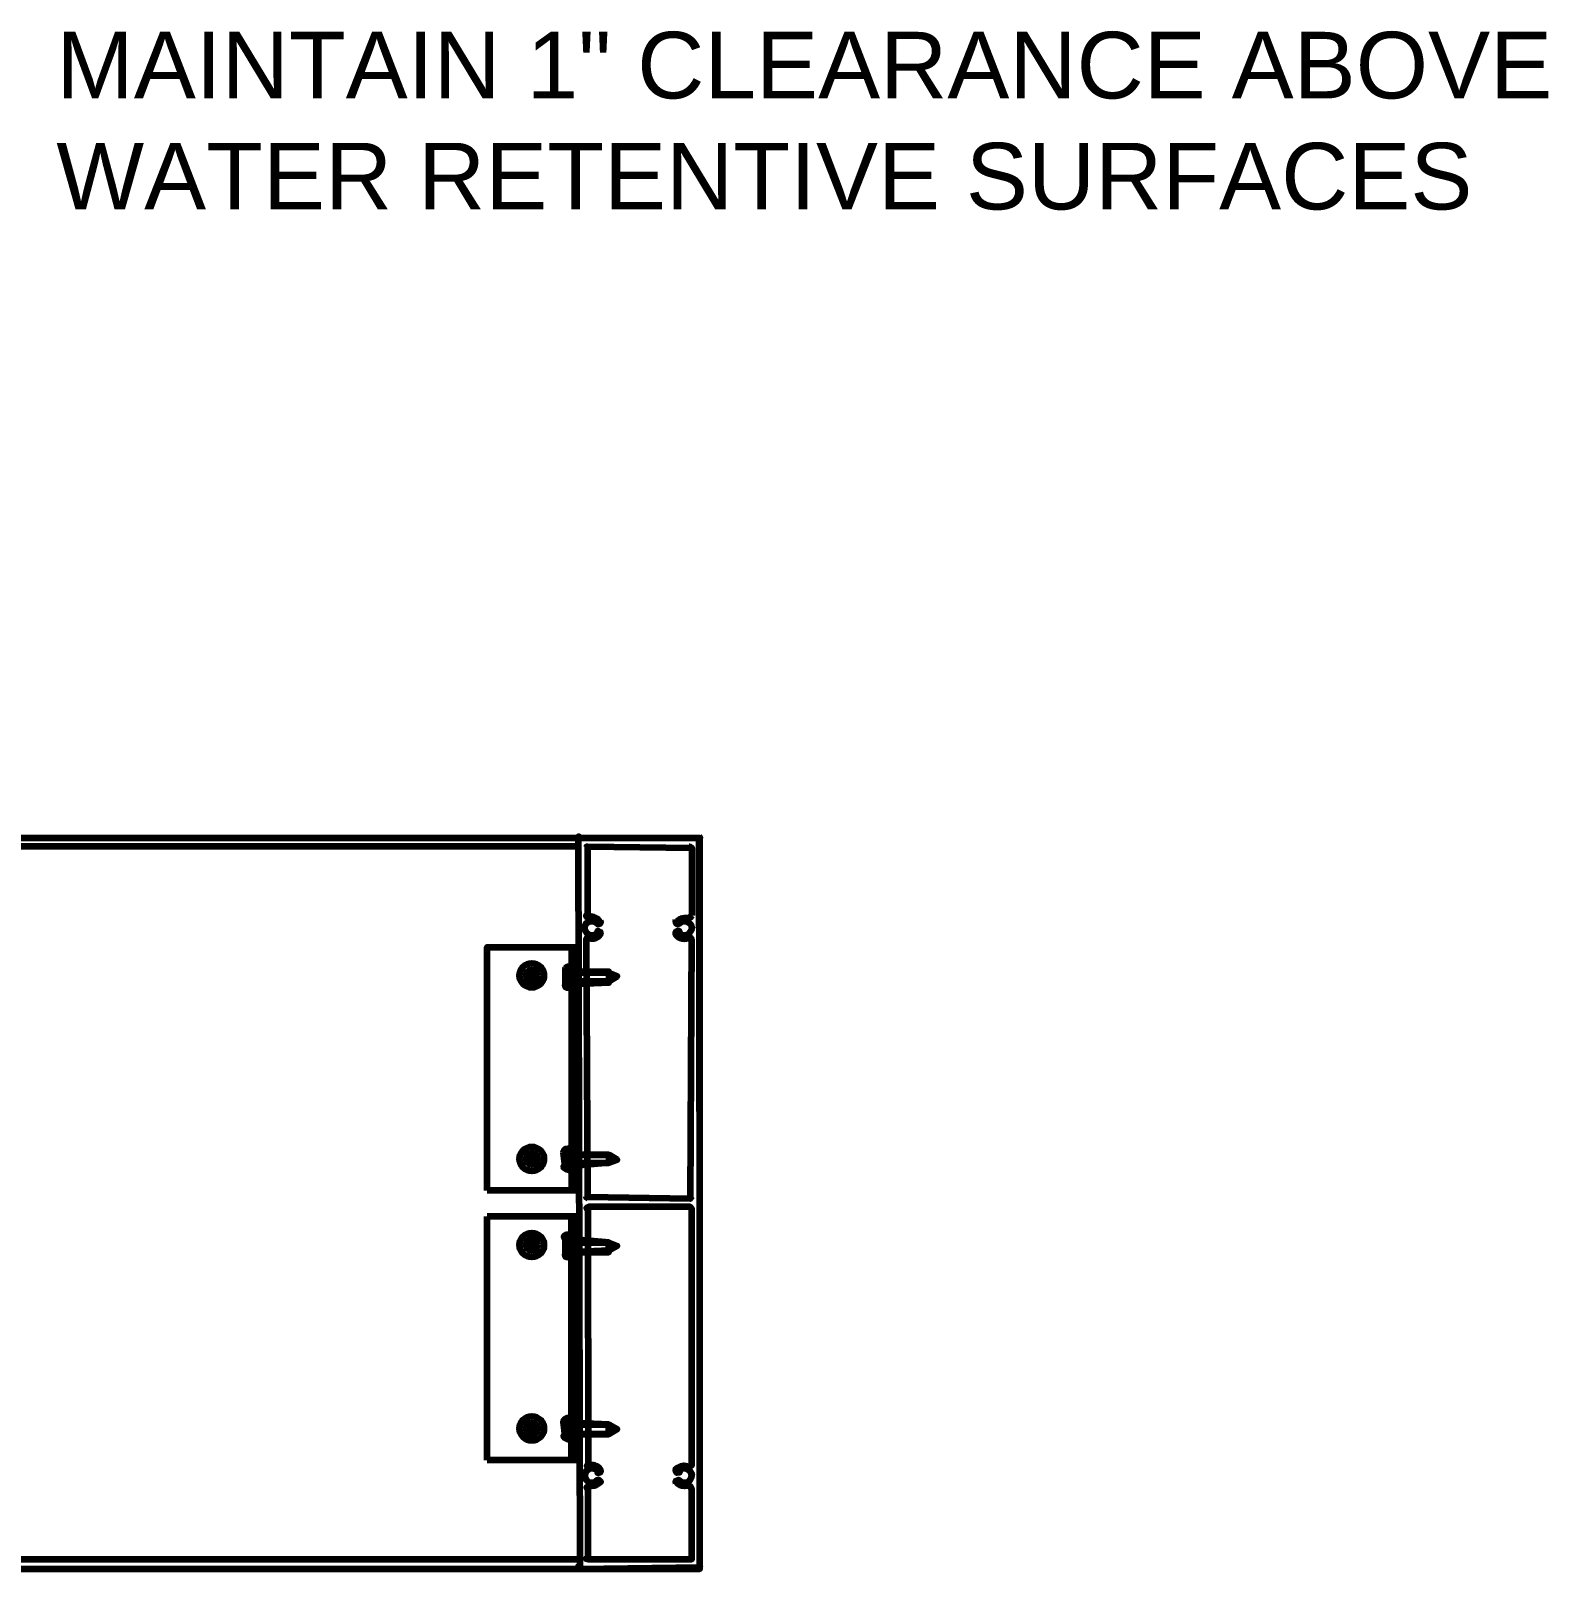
# Model space of a CAD drawing. Extents: x 261 to 424, y 0 to 368.
# Drawn here: x 364.48 to 389.4, y 179.11 to 204.42 of the extents above; entities that cross this region are included whole.
import ezdxf

# ---------------------------------------------------------------- set-up
doc = ezdxf.new("R2010")
doc.units = 0
doc.header["$MEASUREMENT"] = 0
doc.layers.add('Dt-Line 2', color=6, linetype='Continuous', lineweight=9)
doc.layers.add('Dt-Text', color=121, linetype='Continuous', lineweight=20)
doc.styles.get("Standard").update_dxf_attribs({"font": 'Arial.ttf'})

msp = doc.modelspace()

# ---------------------------------------------------------------- hatches: boundary and pattern name
at = {"layer": 'Dt-Line 2', "linetype": 'Continuous', "lineweight": 158}
for points in [[(373.46332, 189.00233), (373.35666, 189.00233), (373.35666, 188.97567), (373.46332, 188.97567)], [(373.46332, 184.57567), (373.35666, 184.57567), (373.35666, 184.549), (373.46332, 184.549)]]:
    msp.add_hatch(color=256, dxfattribs=at).paths.add_polyline_path(points, flags=0)
at = {"layer": 'Dt-Line 2', "linetype": 'Continuous', "lineweight": 0}
for points in [[(373.46332, 188.97567), (373.35666, 188.97567), (373.35666, 188.949), (373.46332, 188.949)], [(373.46332, 188.949), (373.35666, 188.949), (373.35666, 188.81568), (373.46332, 188.81568)], [(373.46332, 188.81568), (373.35666, 188.81568), (373.35666, 188.789), (373.46332, 188.789)], [(373.46332, 188.789), (373.35666, 188.789), (373.35666, 188.76233), (373.46332, 188.76233)], [(373.46332, 185.96233), (373.35666, 185.96233), (373.35666, 185.829), (373.46332, 185.829)], [(373.46332, 185.829), (373.35666, 185.829), (373.35666, 185.80233), (373.46332, 185.80233)], [(373.46332, 185.80233), (373.35666, 185.80233), (373.35666, 185.77567), (373.46332, 185.77567)], [(373.46332, 184.549), (373.35666, 184.549), (373.35666, 184.52233), (373.46332, 184.52233)], [(373.46332, 184.52233), (373.35666, 184.52233), (373.35666, 184.389), (373.46332, 184.389)], [(373.46332, 184.389), (373.35666, 184.389), (373.35666, 184.36233), (373.46332, 184.36233)], [(373.46332, 184.36233), (373.35666, 184.36233), (373.35666, 184.33567), (373.46332, 184.33567)], [(373.46332, 181.37567), (373.35666, 181.37567), (373.35666, 181.349), (373.46332, 181.349)]]:
    msp.add_hatch(color=256, dxfattribs=at).paths.add_polyline_path(points, flags=0)
at = {"layer": 'Dt-Line 2', "linetype": 'Continuous', "lineweight": 158}
h = msp.add_hatch(color=256, dxfattribs=at)
h.paths.add_polyline_path([(373.46332, 185.989), (373.35666, 185.989), (373.46332, 185.96233)], flags=0)
h.paths.add_polyline_path([(373.35666, 185.989), (373.46332, 185.96233), (373.35666, 185.96233)], flags=0)
h.paths.add_polyline_path([(373.46332, 185.96233), (373.35666, 185.96233)], flags=0)
h.paths.add_polyline_path([(373.35666, 185.96233), (373.46332, 185.96233)], flags=0)
h = msp.add_hatch(color=256, dxfattribs=at)
h.paths.add_polyline_path([(373.46332, 181.56233), (373.35666, 181.56233), (373.46332, 181.53567)], flags=0)
h.paths.add_polyline_path([(373.35666, 181.56233), (373.46332, 181.53567), (373.35666, 181.53567)], flags=0)
h.paths.add_polyline_path([(373.46332, 181.53567), (373.35666, 181.53567)], flags=0)
h.paths.add_polyline_path([(373.35666, 181.53567), (373.46332, 181.53567)], flags=0)
at = {"layer": 'Dt-Line 2', "linetype": 'Continuous', "lineweight": 0}
h = msp.add_hatch(color=256, dxfattribs=at)
h.paths.add_polyline_path([(373.46332, 181.53567), (373.35666, 181.53567), (373.46332, 181.37567)], flags=0)
h.paths.add_polyline_path([(373.35666, 181.53567), (373.46332, 181.37567), (373.35666, 181.37567)], flags=0)
h.paths.add_polyline_path([(373.46332, 181.37567), (373.35666, 181.37567)], flags=0)
h.paths.add_polyline_path([(373.35666, 181.37567), (373.46332, 181.37567)], flags=0)

# ---------------------------------------------------------------- linework, layer by layer
at = {"layer": 'Dt-Line 2', "linetype": 'Continuous', "lineweight": 158}
for p, q in [((373.46332, 191.029), (353.46332, 191.029)), ((373.35666, 189.37567), (373.35666, 185.37567)), ((373.35666, 185.989), (373.46332, 185.989)), ((373.46332, 184.949), (371.96999, 184.949)), ((371.96999, 180.949), (371.96999, 184.949)), ((373.35666, 180.949), (373.35666, 184.949)), ((373.46332, 180.949), (373.46332, 184.949)), ((373.46332, 180.949), (371.96999, 180.949)), ((375.13049, 180.74632), (375.1328, 180.74865)), ((353.46332, 179.32233), (373.46332, 179.32233))]:
    msp.add_line(p, q, dxfattribs=at)
for points in [[(351.40999, 179.109), (351.40999, 181.189), (351.46332, 181.189), (351.46332, 179.16233), (375.46332, 179.16233), (375.46332, 191.16233), (351.46332, 191.16233), (351.46332, 179.16233)], [(373.64853, 189.85746), (373.6073, 189.86849), (373.6073, 189.86849)], [(373.77329, 189.59598), (373.73746, 189.57212), (373.70324, 189.56307), (373.66759, 189.56444), (373.70324, 189.56307), (373.73746, 189.57212), (373.77329, 189.59598), (373.78882, 189.64156), (373.83303, 189.61899), (373.81778, 189.56522), (373.78789, 189.53928), (373.75358, 189.52108), (373.71629, 189.511), (373.67747, 189.50945), (373.64823, 189.5141)], [(373.82612, 189.81602), (373.82998, 189.76686), (373.78288, 189.75144), (373.76949, 189.75965)], [(375.12153, 189.7634), (375.14977, 189.78613), (375.12153, 189.7634), (375.08416, 189.75387), (375.0647, 189.79945), (375.07172, 189.81351)], [(375.2781, 189.53387), (375.25175, 189.5141), (375.21274, 189.50902), (375.17417, 189.51274), (375.13749, 189.52488), (375.10415, 189.54506), (375.07172, 189.57782), (375.06998, 189.62447), (375.1171, 189.63989), (375.12804, 189.63379)], [(372.66332, 188.93567), (372.70999, 188.95078), (372.76998, 188.92233), (372.76392, 188.89782)], [(373.46332, 189.00233), (373.35666, 188.97567), (373.96999, 188.97567), (373.96999, 188.789), (373.35666, 188.76233), (373.46332, 188.76233)], [(373.35666, 188.81568), (373.96999, 188.81568), (374.10331, 188.89567), (373.96999, 188.949), (373.35666, 188.949)], [(373.28999, 185.72233), (373.35666, 185.69567), (373.35666, 186.069), (373.30332, 186.069)], [(372.65666, 185.88055), (372.66332, 185.92233), (372.74999, 185.91078), (372.79666, 185.88233), (372.76998, 185.85567), (372.74332, 185.829), (372.68999, 185.829), (372.65666, 185.88055), (372.66332, 185.92233), (372.7293, 185.96232), (372.74999, 185.91078), (372.74331, 185.84162), (372.70937, 185.85422), (372.67735, 185.82901), (372.70873, 185.85453), (372.73341, 185.82944), (372.74999, 185.91078), (372.74999, 185.91078)], [(372.66332, 185.949), (372.70999, 185.93745), (372.70999, 185.93745), (372.70999, 185.93745), (372.70999, 185.93745)], [(373.35666, 185.829), (373.96999, 185.829), (374.10331, 185.88233), (373.96999, 185.96233), (373.35666, 185.96233), (373.96999, 185.96233), (373.96999, 185.829), (373.35666, 185.77567), (373.46332, 185.77567)], [(373.59665, 185.069), (373.62705, 185.10784), (373.62705, 185.10784)], [(373.63666, 185.24233), (373.59869, 185.26969), (373.59869, 185.26969)], [(375.28999, 185.109), (375.32795, 185.08164), (375.32795, 185.08164)], [(375.32999, 185.28233), (375.2996, 185.2435), (375.2996, 185.2435)], [(373.24999, 184.57567), (373.23077, 184.61964), (373.28452, 184.65545), (373.30332, 184.629), (373.35666, 184.629), (373.35666, 184.28233), (373.28999, 184.28233), (373.25935, 184.28977), (373.24999, 184.33567), (373.26892, 184.28573), (373.30332, 184.28233), (373.28452, 184.65545), (373.23077, 184.61964), (373.24999, 184.57567), (373.24999, 184.33567)], [(373.35666, 184.52233), (373.96999, 184.52233), (374.10331, 184.469), (373.96999, 184.389), (373.35666, 184.36233), (373.96999, 184.36233), (373.96999, 184.52233), (373.35666, 184.57567), (373.46332, 184.57567)], [(372.66332, 184.509), (372.66332, 184.469), (372.66332, 184.509), (372.66332, 184.469), (372.66243, 184.4338), (372.68999, 184.41567), (372.74332, 184.389), (372.68999, 184.41569), (372.66036, 184.43738), (372.66332, 184.469), (372.66332, 184.509), (372.70937, 184.52378), (372.76998, 184.49567), (372.66332, 184.509), (372.71666, 184.49567), (372.69728, 184.52378), (372.76998, 184.49567), (372.76998, 184.44233), (372.76998, 184.49567), (372.76331, 184.49388)], [(372.66332, 181.52233), (372.65991, 181.48676), (372.66078, 181.45016), (372.65991, 181.48676), (372.66332, 181.52233), (372.70937, 181.51044), (372.74117, 181.52959), (372.74334, 181.49495), (372.76392, 181.45782), (372.74243, 181.41087), (372.66674, 181.40676), (372.76998, 181.40233), (372.79666, 181.45567), (372.76998, 181.48235), (372.74332, 181.509), (372.66332, 181.52233), (372.65991, 181.48676), (372.66674, 181.40676), (372.68332, 181.40412)], [(372.74332, 181.41567), (372.74674, 181.45124), (372.74587, 181.48784), (372.7434, 181.49425)], [(373.28999, 181.29567), (373.35666, 181.269), (373.35666, 181.64233), (373.30332, 181.64233)], [(373.46332, 181.349), (373.35666, 181.37567), (373.96999, 181.37567), (373.96999, 181.53567), (373.35666, 181.56233), (373.46332, 181.56233)], [(373.35666, 181.53567), (373.96999, 181.53567), (374.10331, 181.45567), (373.96999, 181.37567), (373.35666, 181.37567)], [(375.12668, 180.78203), (375.16252, 180.80588), (375.19674, 180.81493), (375.23239, 180.81356), (375.26683, 180.80135), (375.30033, 180.77464), (375.32218, 180.73826), (375.32977, 180.70305)], [(375.32999, 180.88233), (375.30205, 180.8442), (375.30205, 180.8442)], [(373.59665, 180.48235), (373.62637, 180.52099), (373.62637, 180.52099)], [(373.76718, 180.61602), (373.80711, 180.62762), (373.76718, 180.61602), (373.73746, 180.58546), (373.70324, 180.5764), (373.66759, 180.57777), (373.65346, 180.58136)], [(375.07385, 180.56198), (375.06834, 180.60845), (375.06834, 180.60845)], [(375.25348, 180.58383), (375.21811, 180.57594), (375.18275, 180.5788), (375.14977, 180.59187), (375.12668, 180.60931)]]:
    msp.add_lwpolyline(points, dxfattribs=at)
for points in [[(375.44998, 191.189), (375.46265, 191.17988), (375.46332, 191.16233), (373.46332, 191.16233), (373.48999, 179.16233), (375.46332, 179.189), (375.46332, 185.16233)], [(373.46332, 191.17567), (373.4659, 191.18354), (373.47244, 191.18832), (373.47666, 191.189)], [(373.59665, 191.01567), (373.59922, 191.02354), (373.60678, 191.02861), (373.60998, 191.029)], [(375.28999, 191.029), (375.29787, 191.02643), (375.30265, 191.01988), (375.30332, 191.01567)], [(371.96999, 185.37567), (371.96999, 189.37567), (373.46332, 189.37567), (373.46332, 185.37567)], [(372.74332, 188.85567), (372.74881, 188.86644), (372.76998, 188.84233), (372.76998, 188.84236), (372.74332, 188.85567), (372.74036, 188.84729), (372.73944, 188.84626), (372.76998, 188.89567), (372.79666, 188.869), (372.73893, 188.84578), (372.69666, 188.84055), (372.70539, 188.84218), (372.70873, 188.84119), (372.67528, 188.8424), (372.66721, 188.84626), (372.6634, 188.85425), (372.68999, 188.84233), (372.66334, 188.85495), (372.65666, 188.86722), (372.66243, 188.86047), (372.66331, 188.85638), (372.66332, 188.869), (372.64332, 188.89745), (372.63755, 188.9042), (372.63732, 188.91315), (372.64214, 188.91978), (372.66332, 188.89567), (372.64272, 188.92018), (372.66332, 188.93567), (372.66036, 188.92729), (372.65726, 188.92449), (372.6584, 188.92532), (372.68999, 188.92233), (372.68999, 188.949), (372.74332, 188.949), (372.68999, 188.92236), (372.66332, 188.89569), (372.66332, 188.86903), (372.68999, 188.84236), (372.72395, 188.84378), (372.74332, 188.81568), (372.68999, 188.81568)], [(373.22332, 186.00233), (373.23077, 186.03297), (373.25487, 186.05901), (373.30332, 186.069), (373.27397, 185.72427), (373.24285, 185.74186), (373.22526, 185.77298), (373.24999, 185.77567)], [(372.68332, 184.41745), (372.66674, 184.4201), (372.66334, 184.42829), (372.66512, 184.42234), (372.69666, 184.41388), (372.70999, 184.41388)], [(372.74332, 184.429), (372.73274, 184.41595), (372.72395, 184.41711), (372.76998, 184.41567), (372.76998, 184.41569), (372.74332, 184.429), (372.74999, 184.44055)], [(372.72332, 181.53388), (372.73991, 181.53124), (372.74117, 181.52959), (372.70937, 181.51044), (372.69666, 181.51078)], [(373.60998, 179.32233), (373.60211, 179.3249), (373.59733, 179.33145), (373.59665, 179.33567)], [(375.30332, 179.33567), (375.30075, 179.32779), (375.29421, 179.32301), (375.28999, 179.32233)], [(373.47666, 179.189), (373.46878, 179.19157), (373.464, 179.19812), (373.46332, 179.20233)], [(375.46332, 179.20233), (375.46075, 179.19446), (375.4542, 179.18968), (375.44998, 179.189)]]:
    msp.add_lwpolyline(points, close=True, dxfattribs=at)
for points in [[(375.32999, 189.89567), (375.30027, 189.85701), (375.27994, 189.85694), (375.26139, 189.84785, 0.29029326), (375.06693, 189.77234), (375.09892, 189.74924), (375.13049, 189.75965), (375.16252, 189.79255), (375.19674, 189.8016), (375.23239, 189.80023), (375.25363, 189.79456, -0.30926508), (375.32956, 189.68233, -0.30926403), (375.22526, 189.5633), (375.18971, 189.56406), (375.15606, 189.57513), (375.12668, 189.59597), (375.13049, 189.63169), (375.12804, 189.63379), (375.09587, 189.64164), (375.06408, 189.61017), (375.07172, 189.57782), (375.10415, 189.54506), (375.13749, 189.52488), (375.17417, 189.51274), (375.21274, 189.50902), (375.25175, 189.5141), (375.29109, 189.53565), (375.31522, 189.52672), (375.32889, 189.50501), (375.30332, 185.24233), (373.62332, 185.269), (373.60095, 189.51371), (373.61939, 189.53175), (373.64298, 189.53516), (373.64668, 189.53439), (373.6605, 189.56601), (373.64666, 189.57091, -0.30938314), (373.57352, 189.71124), (373.58711, 189.7441), (373.60963, 189.77145), (373.6397, 189.79128), (373.64658, 189.79397, -0.3093954), (373.79798, 189.74902), (373.82998, 189.76686), (373.81781, 189.79948, 0.29022935), (373.6073, 189.86849), (373.59682, 189.89188), (373.59669, 189.89377), (373.62332, 189.88233), (373.62332, 191.029), (375.32999, 191.00233)], [(373.22322, 181.57567, -0.41425265), (373.30332, 181.64233), (373.27397, 181.2976), (373.24285, 181.31519), (373.22526, 181.34631), (373.24999, 181.349)]]:
    msp.add_lwpolyline(points, format="xyb", close=True, dxfattribs=at)
for points in [[(373.30332, 189.05567), (373.35666, 189.05567), (373.35666, 188.709), (373.28999, 188.709), (373.25935, 188.71644), (373.24999, 188.76233), (373.26892, 188.7124), (373.30332, 188.709), (373.30332, 189.05567, 0.41425473), (373.24999, 189.00233), (373.24999, 188.76233)], [(375.2614, 180.53013), (375.30381, 180.51988), (375.32999, 180.469), (375.30381, 180.51988), (375.2614, 180.53013), (375.21274, 180.52235), (375.17417, 180.52607), (375.13749, 180.53822), (375.10415, 180.55839), (375.06834, 180.60845), (375.11415, 180.62751), (375.14977, 180.59187), (375.18275, 180.5788), (375.21811, 180.57594), (375.25365, 180.58339, 0.30926548), (375.32977, 180.70305), (375.32218, 180.73826), (375.30033, 180.77464), (375.26683, 180.80135), (375.23239, 180.81356), (375.19674, 180.81493), (375.16252, 180.80588), (375.12668, 180.78203), (375.13049, 180.74632), (375.08416, 180.74054), (375.0647, 180.78612), (375.0824, 180.81259, -0.29034417), (375.27994, 180.84361), (375.32999, 180.869), (375.32947, 185.07549), (375.30332, 185.109), (373.63338, 185.10887), (373.60111, 185.08738), (373.62332, 185.05567), (373.62818, 180.84324), (373.6605, 180.81199), (373.62685, 180.79771), (373.59094, 180.76341), (373.57546, 180.73149), (373.56993, 180.69567, 0.30938243), (373.66759, 180.57777), (373.70324, 180.5764), (373.73746, 180.58546), (373.77329, 180.60931), (373.80711, 180.62762), (373.83661, 180.59074), (373.79584, 180.55839), (373.76249, 180.53822), (373.72581, 180.52607), (373.68724, 180.52235), (373.64823, 180.52744), (373.60183, 180.50201), (373.62332, 180.469), (373.62332, 179.32233), (375.32999, 179.32233), (375.32999, 180.469)], [(373.82612, 180.80268), (373.82998, 180.75352), (373.78288, 180.73811), (373.82998, 180.75352), (373.82612, 180.80268, 0.29028091), (373.63857, 180.86126), (373.60607, 180.85656), (373.64853, 180.84413), (373.68187, 180.8154), (373.71723, 180.81253), (373.75021, 180.79947), (373.70324, 180.81494), (373.66759, 180.81356), (373.63315, 180.80135), (373.60447, 180.77985), (373.58363, 180.75124), (373.56999, 180.69567)]]:
    msp.add_lwpolyline(points, format="xyb", dxfattribs=at)
at = {"layer": 'Dt-Line 2', "linetype": 'Continuous', "lineweight": 0}
for points in [[(373.46332, 188.97567), (373.35666, 188.949), (373.46332, 188.97567), (373.35666, 188.949), (373.46332, 188.97567), (373.35666, 189.00233), (373.46332, 188.97567), (373.35666, 189.00233), (373.46332, 188.97567), (373.35666, 188.949), (373.35666, 189.00233), (373.35666, 188.949), (373.35666, 188.81568), (373.46332, 188.76233), (373.46332, 188.81568), (373.46332, 188.97567), (373.46332, 188.97567)], [(373.35666, 188.789), (373.46332, 188.76233), (373.35666, 188.789), (373.46332, 188.76233), (373.35666, 188.789), (373.46332, 188.76233), (373.35666, 188.789), (373.46332, 188.81568), (373.35666, 188.949), (373.46332, 188.81568), (373.35666, 188.76233), (373.35666, 188.81568)], [(373.35666, 185.80233), (373.46332, 185.77567), (373.35666, 185.80233), (373.46332, 185.77567), (373.35666, 185.80233), (373.46332, 185.77567), (373.35666, 185.80233), (373.46332, 185.829), (373.35666, 185.96233), (373.46332, 185.829), (373.35666, 185.77567), (373.35666, 185.829)], [(373.46332, 184.549), (373.35666, 184.52233), (373.46332, 184.549), (373.35666, 184.52233), (373.46332, 184.549), (373.35666, 184.57567), (373.46332, 184.549), (373.35666, 184.57567), (373.46332, 184.549), (373.35666, 184.52233), (373.35666, 184.57567), (373.35666, 184.52233), (373.35666, 184.389), (373.46332, 184.33567), (373.46332, 184.389), (373.46332, 184.549), (373.46332, 184.549)], [(373.35666, 184.36233), (373.46332, 184.33567), (373.35666, 184.36233), (373.46332, 184.33567), (373.35666, 184.36233), (373.46332, 184.33567), (373.35666, 184.36233), (373.46332, 184.389), (373.35666, 184.52233), (373.46332, 184.389), (373.35666, 184.33567), (373.35666, 184.389)]]:
    msp.add_lwpolyline(points, dxfattribs=at)
for points in [[(373.46332, 185.96233), (373.35666, 185.96233), (373.46332, 185.96233), (373.35666, 185.989), (373.46332, 185.989), (373.35666, 185.96233), (373.35666, 185.829), (373.46332, 185.77567), (373.46332, 185.829), (373.46332, 185.829), (373.46332, 185.96233), (373.35666, 185.96233), (373.46332, 185.96233), (373.35666, 185.989), (373.35666, 185.96233), (373.46332, 185.96233)], [(373.46332, 181.53567), (373.35666, 181.53567), (373.46332, 181.53567), (373.35666, 181.56233), (373.46332, 181.56233), (373.35666, 181.53567), (373.35666, 181.37567), (373.46332, 181.37567), (373.46332, 181.53567), (373.35666, 181.53567), (373.46332, 181.53567), (373.35666, 181.56233), (373.35666, 181.53567), (373.46332, 181.53567)], [(373.46332, 181.349), (373.35666, 181.37567), (373.46332, 181.349), (373.35666, 181.37567), (373.46332, 181.37567), (373.35666, 181.53567), (373.46332, 181.37567), (373.46332, 181.37567), (373.35666, 181.37567), (373.46332, 181.37567), (373.35666, 181.37567)]]:
    msp.add_lwpolyline(points, close=True, dxfattribs=at)
at = {"layer": 'Dt-Line 2', "linetype": 'Continuous', "lineweight": 158}
for centre, radius in [((372.70332, 188.909), 0.2), ((372.70332, 188.909), 0.09333), ((372.70332, 185.89567), 0.2), ((372.70332, 185.89567), 0.09334), ((372.70332, 184.48235), 0.2), ((372.70332, 184.48235), 0.09334), ((372.70332, 181.469), 0.2), ((372.70332, 181.469), 0.09334)]:
    msp.add_circle(centre, radius, dxfattribs=at)
for p in [(372.66332, 188.89567), (372.66332, 188.869), (372.68999, 188.92233), (372.68999, 188.84233), (372.76998, 188.92233), (372.76998, 188.84233), (372.66332, 184.469), (372.66332, 184.44233), (372.68999, 184.49567), (372.68999, 184.41567), (372.76998, 184.49567), (372.76998, 184.41567)]:
    msp.add_point(p, dxfattribs=at)

# ---------------------------------------------------------------- texts
at = {"layer": 'Dt-Text', "insert": (364.89395, 204.40536), "char_height": 1.09375, "width": 27.7837983, "attachment_point": 1}
msp.add_mtext('\\A1;MAINTAIN 1" CLEARANCE ABOVE WATER RETENTIVE SURFACES', dxfattribs=at)

doc.saveas('drawing.dxf')
